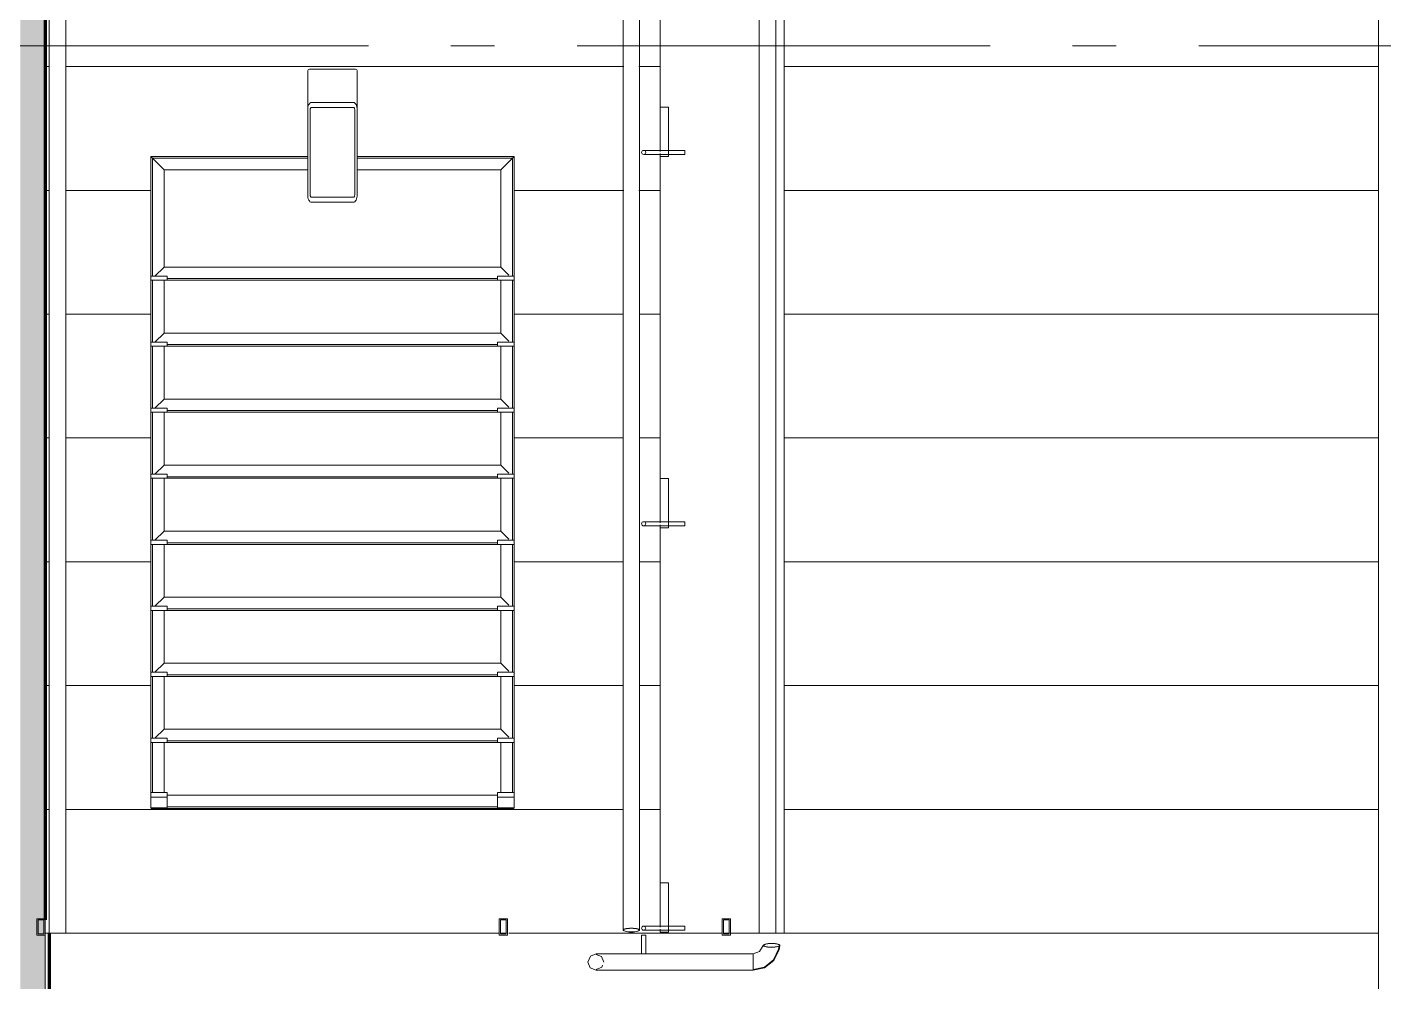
# Model space of a CAD drawing. Header units: millimetres. Extents: x -537608 to 253996, y -217170 to 186033.
# Drawn here: x -216910 to -213623, y 143003 to 145317 of the extents above; entities that cross this region are included whole.
import ezdxf

# ---------------------------------------------------------------- set-up
doc = ezdxf.new("R2010")
doc.units = ezdxf.units.MM
doc.layers.add('16) Лак 1.6м', color=160, linetype='Continuous', lineweight=90)
doc.layers.add('PDF _Геометрия', color=7, linetype='Continuous')
doc.layers.add('PDF _Сплошная заливка', color=7, linetype='Continuous', true_color=0xffffff)

msp = doc.modelspace()

# ---------------------------------------------------------------- hatches: boundary and pattern name
at = {"layer": 'PDF _Сплошная заливка', "true_color": 0x56bc34, "transparency": 33554559}
h = msp.add_hatch(color=85, dxfattribs=at)
h.paths.add_polyline_path([(-216926.1955, 140421.2571), (-216866.1969, 140421.2571), (-216866.1969, 140631.2573), (-216918.1951, 140631.2573), (-216918.1951, 140626.2577), (-216926.1955, 140626.2577)], flags=0)
h.paths.add_polyline_path([(-216918.1951, 142281.2572), (-216866.1969, 142281.2572), (-216866.1969, 148521.2561), (-216926.1955, 148521.2561), (-216926.1481, 142286.258), (-216918.1951, 142286.258)], flags=0)

# ---------------------------------------------------------------- linework, layer by layer
at = {"layer": '16) Лак 1.6м'}
for points in [[(-215999.3038, 148461.2554), (-216866.1969, 148461.2554), (-216866.1969, 143153.2583)], [(-216856.1965, 143121.2568), (-216856.1965, 142281.2572)]]:
    msp.add_lwpolyline(points, dxfattribs=at)
at = {"layer": 'PDF _Геометрия', "lineweight": 9}
for p, q in [((-216866.1969, 143156.2574), (-216866.1969, 148461.2554)), ((-213636.1962, 147701.3102), (-213636.1962, 142781.3119)), ((-216856.1965, 147321.6239), (-216856.1965, 143121.2568)), ((-216816.1968, 143121.2568), (-216816.1968, 147321.6239)), ((-215466.1959, 147018.0359), (-215466.1959, 143128.594)), ((-215426.1961, 143128.594), (-215426.1961, 147018.0359)), ((-215096.1957, 147021.2567), (-215096.1957, 143121.2568)), ((-215136.1954, 143121.2568), (-215136.1954, 146961.2561)), ((-215356.1971, 145123.3141), (-215376.1959, 145123.3141)), ((-215376.1959, 145123.3141), (-215376.1959, 145015.815)), ((-215356.1971, 145003.3149), (-215356.1971, 145123.3141)), ((-215410.0813, 145018.3145), (-215416.1957, 145018.3145)), ((-215416.1957, 145018.3145), (-215410.0813, 145018.3145)), ((-215416.1957, 145008.3141), (-215415.9459, 145008.3141)), ((-215415.9459, 145008.3141), (-215416.1957, 145008.3141)), ((-215415.9459, 145008.3141), (-215407.5774, 145008.3141)), ((-215407.5774, 145008.3141), (-215415.9459, 145008.3141)), ((-215394.7307, 145018.3145), (-215410.0813, 145018.3145)), ((-215410.0813, 145018.3145), (-215394.7307, 145018.3145)), ((-215407.5774, 145008.3141), (-215391.1956, 145008.3141)), ((-215391.1956, 145008.3141), (-215407.5774, 145008.3141)), ((-215391.1956, 145018.3145), (-215394.7307, 145018.3145)), ((-215394.7307, 145018.3145), (-215391.1956, 145018.3145)), ((-215391.1956, 145018.3145), (-215316.1953, 145018.3145)), ((-215316.1953, 145018.3145), (-215391.1956, 145018.3145)), ((-215391.1956, 145008.3141), (-215316.1953, 145008.3141)), ((-215316.1953, 145008.3141), (-215391.1956, 145008.3141)), ((-215376.1959, 145010.8159), (-215376.1959, 145003.3149)), ((-215376.1959, 145003.3149), (-215356.1971, 145003.3149)), ((-215316.1953, 145018.1445), (-215316.1953, 145018.3145)), ((-215316.1953, 145018.3145), (-215316.1953, 145018.1445)), ((-215316.1953, 145018.1445), (-215316.1953, 145018.3145)), ((-215316.1953, 145018.3145), (-215316.1953, 145018.1445)), ((-215316.1953, 145017.645), (-215316.1953, 145018.1445)), ((-215316.1953, 145018.1445), (-215316.1953, 145017.645)), ((-215316.1953, 145017.645), (-215316.1953, 145018.1445)), ((-215316.1953, 145018.1445), (-215316.1953, 145017.645)), ((-215316.1953, 145016.8505), (-215316.1953, 145017.645)), ((-215316.1953, 145017.645), (-215316.1953, 145016.8505)), ((-215316.1953, 145016.8505), (-215316.1953, 145017.645)), ((-215316.1953, 145017.645), (-215316.1953, 145016.8505)), ((-215316.1953, 145016.8505), (-215316.1953, 145015.815)), ((-215316.1953, 145015.815), (-215316.1953, 145014.6094)), ((-215316.1953, 145014.6094), (-215316.1953, 145013.3154)), ((-215316.1953, 145013.3154), (-215316.1953, 145012.0215)), ((-215316.1953, 145012.0215), (-215316.1953, 145010.8159)), ((-215316.1953, 145010.8159), (-215316.1953, 145009.7803)), ((-215316.1953, 145009.7803), (-215316.1953, 145008.9837)), ((-215316.1953, 145008.9837), (-215316.1953, 145009.7803)), ((-215316.1953, 145009.7803), (-215316.1953, 145008.9837)), ((-215316.1953, 145008.9837), (-215316.1953, 145009.7803)), ((-215316.1953, 145008.9837), (-215316.1953, 145008.4842)), ((-215316.1953, 145008.4842), (-215316.1953, 145008.9837)), ((-215316.1953, 145008.9837), (-215316.1953, 145008.4842)), ((-215316.1953, 145008.4842), (-215316.1953, 145008.9837)), ((-215316.1953, 145008.4842), (-215316.1953, 145008.3141)), ((-215316.1953, 145008.3141), (-215316.1953, 145008.4842)), ((-215316.1953, 145008.4842), (-215316.1953, 145008.3141)), ((-215316.1953, 145008.3141), (-215316.1953, 145008.4842)), ((-215356.1971, 144223.3149), (-215376.1959, 144223.3149)), ((-215376.1959, 144223.3149), (-215376.1959, 144115.8158)), ((-215356.1971, 144103.3158), (-215356.1971, 144223.3149)), ((-215410.0813, 144118.3154), (-215416.1957, 144118.3154)), ((-215416.1957, 144118.3154), (-215410.0813, 144118.3154)), ((-215416.1957, 144108.3149), (-215415.9459, 144108.3149)), ((-215415.9459, 144108.3149), (-215416.1957, 144108.3149)), ((-215415.9459, 144108.3149), (-215407.5774, 144108.3149)), ((-215407.5774, 144108.3149), (-215415.9459, 144108.3149)), ((-215394.7307, 144118.3154), (-215410.0813, 144118.3154)), ((-215410.0813, 144118.3154), (-215394.7307, 144118.3154)), ((-215407.5774, 144108.3149), (-215391.1956, 144108.3149)), ((-215391.1956, 144108.3149), (-215407.5774, 144108.3149)), ((-215391.1956, 144118.3154), (-215394.7307, 144118.3154)), ((-215394.7307, 144118.3154), (-215391.1956, 144118.3154)), ((-215391.1956, 144118.3154), (-215316.1953, 144118.3154)), ((-215316.1953, 144118.3154), (-215391.1956, 144118.3154)), ((-215391.1956, 144108.3149), (-215316.1953, 144108.3149)), ((-215316.1953, 144108.3149), (-215391.1956, 144108.3149)), ((-215376.1959, 144110.8145), (-215376.1959, 144103.3158)), ((-215316.1953, 144118.1453), (-215316.1953, 144118.3154)), ((-215316.1953, 144118.3154), (-215316.1953, 144118.1453)), ((-215316.1953, 144118.1453), (-215316.1953, 144118.3154)), ((-215316.1953, 144118.3154), (-215316.1953, 144118.1453)), ((-215316.1953, 144117.6458), (-215316.1953, 144118.1453)), ((-215316.1953, 144118.1453), (-215316.1953, 144117.6458)), ((-215316.1953, 144117.6458), (-215316.1953, 144118.1453)), ((-215316.1953, 144118.1453), (-215316.1953, 144117.6458)), ((-215316.1953, 144116.8514), (-215316.1953, 144117.6458)), ((-215316.1953, 144117.6458), (-215316.1953, 144116.8514)), ((-215316.1953, 144116.8514), (-215316.1953, 144117.6458)), ((-215316.1953, 144117.6458), (-215316.1953, 144116.8514)), ((-215316.1953, 144116.8514), (-215316.1953, 144115.8158)), ((-215316.1953, 144115.8158), (-215316.1953, 144114.608)), ((-215316.1953, 144114.608), (-215316.1953, 144113.3141)), ((-215316.1953, 144113.3141), (-215316.1953, 144112.0202)), ((-215316.1953, 144112.0202), (-215316.1953, 144110.8145)), ((-215316.1953, 144110.8145), (-215316.1953, 144109.779)), ((-215316.1953, 144109.779), (-215316.1953, 144108.9845)), ((-215316.1953, 144108.9845), (-215316.1953, 144109.779)), ((-215316.1953, 144109.779), (-215316.1953, 144108.9845)), ((-215316.1953, 144108.9845), (-215316.1953, 144109.779)), ((-215316.1953, 144108.9845), (-215316.1953, 144108.485)), ((-215316.1953, 144108.485), (-215316.1953, 144108.9845)), ((-215316.1953, 144108.9845), (-215316.1953, 144108.485)), ((-215316.1953, 144108.485), (-215316.1953, 144108.9845)), ((-215316.1953, 144108.485), (-215316.1953, 144108.3149)), ((-215316.1953, 144108.3149), (-215316.1953, 144108.485)), ((-215316.1953, 144108.485), (-215316.1953, 144108.3149)), ((-215316.1953, 144108.3149), (-215316.1953, 144108.485)), ((-215376.1959, 144103.3158), (-215356.1971, 144103.3158)), ((-215356.1971, 143243.3142), (-215376.1959, 143243.3142)), ((-215376.1959, 143243.3142), (-215376.1959, 143135.815)), ((-215356.1971, 143123.315), (-215356.1971, 143243.3142)), ((-215746.1961, 143156.2574), (-215766.197, 143156.2574)), ((-215763.1958, 143153.2583), (-215749.1952, 143153.2583)), ((-215206.1966, 143156.2574), (-215226.1954, 143156.2574)), ((-215223.1963, 143153.2583), (-215209.1957, 143153.2583)), ((-215466.1959, 143128.594), (-215465.6942, 143129.6447)), ((-215466.1959, 143128.594), (-215465.6942, 143127.5434)), ((-215465.6942, 143127.5434), (-215466.1959, 143128.594)), ((-215465.6942, 143129.6447), (-215464.2151, 143130.6416)), ((-215465.6942, 143127.5434), (-215464.2151, 143126.5445)), ((-215464.2151, 143126.5445), (-215465.6942, 143127.5434)), ((-215464.5618, 143129.1194), (-215464.6953, 143128.594)), ((-215464.5618, 143129.1194), (-215464.6953, 143128.594)), ((-215464.6953, 143128.594), (-215464.5618, 143128.0666)), ((-215464.6953, 143128.594), (-215464.5618, 143128.0666)), ((-215463.4939, 143130.142), (-215464.5618, 143129.1194)), ((-215464.5618, 143128.0666), (-215463.4939, 143127.0461)), ((-215464.2151, 143130.6416), (-215461.8318, 143131.5372)), ((-215463.4939, 143127.0461), (-215461.4206, 143126.1139)), ((-215461.8318, 143131.5372), (-215458.667, 143132.2842)), ((-215458.4646, 143131.8622), (-215461.4206, 143131.0743)), ((-215461.4206, 143126.1139), (-215458.4646, 143125.3259)), ((-215458.667, 143132.2842), (-215454.8735, 143132.8483)), ((-215458.667, 143124.9018), (-215454.8735, 143124.3399)), ((-215454.8735, 143124.3399), (-215458.667, 143124.9018)), ((-215454.7938, 143132.4608), (-215458.4646, 143131.8622)), ((-215458.4646, 143125.3259), (-215454.7938, 143124.7274)), ((-215454.8735, 143132.8483), (-215450.6473, 143133.1971)), ((-215454.8735, 143124.3399), (-215450.6473, 143123.9911)), ((-215450.6473, 143123.9911), (-215454.8735, 143124.3399)), ((-215450.6236, 143132.8332), (-215454.7938, 143132.4608)), ((-215454.7938, 143124.7274), (-215450.6236, 143124.3528)), ((-215450.6473, 143133.1971), (-215446.1971, 143133.3155)), ((-215450.6473, 143123.9911), (-215446.1971, 143123.8726)), ((-215446.1971, 143123.8726), (-215450.6473, 143123.9911)), ((-215446.1971, 143132.9603), (-215450.6236, 143132.8332)), ((-215450.6236, 143124.3528), (-215446.1971, 143124.2257)), ((-215446.1971, 143133.3155), (-215441.7447, 143133.1971)), ((-215441.7685, 143132.8332), (-215446.1971, 143132.9603)), ((-215446.1971, 143124.2257), (-215441.7685, 143124.3528)), ((-215446.1971, 143123.8726), (-215441.7447, 143123.9911)), ((-215441.7447, 143123.9911), (-215446.1971, 143123.8726)), ((-215437.5982, 143132.4608), (-215441.7685, 143132.8332)), ((-215441.7685, 143124.3528), (-215437.5982, 143124.7274)), ((-215441.7447, 143133.1971), (-215437.5185, 143132.8483)), ((-215441.7447, 143123.9911), (-215437.5185, 143124.3399)), ((-215437.5185, 143124.3399), (-215441.7447, 143123.9911)), ((-215433.9274, 143131.8622), (-215437.5982, 143132.4608)), ((-215437.5982, 143124.7274), (-215433.9274, 143125.3259)), ((-215437.5185, 143132.8483), (-215433.7272, 143132.2842)), ((-215437.5185, 143124.3399), (-215433.7272, 143124.9018)), ((-215433.7272, 143124.9018), (-215437.5185, 143124.3399)), ((-215430.9714, 143131.0743), (-215433.9274, 143131.8622)), ((-215433.9274, 143125.3259), (-215430.9714, 143126.1139)), ((-215433.7272, 143132.2842), (-215430.5602, 143131.5372)), ((-215430.9714, 143126.1139), (-215428.8981, 143127.0461)), ((-215430.5602, 143131.5372), (-215428.1769, 143130.6416)), ((-215428.1769, 143126.5445), (-215430.5602, 143125.651)), ((-215430.5602, 143125.651), (-215428.1769, 143126.5445)), ((-215428.8981, 143130.142), (-215429.6021, 143130.4586)), ((-215427.8302, 143129.1194), (-215428.8981, 143130.142)), ((-215428.8981, 143127.0461), (-215427.8302, 143128.0666)), ((-215428.1769, 143130.6416), (-215426.6978, 143129.6447)), ((-215426.6978, 143127.5434), (-215428.1769, 143126.5445)), ((-215428.1769, 143126.5445), (-215426.6978, 143127.5434)), ((-215427.6967, 143128.594), (-215427.8302, 143129.1194)), ((-215427.6967, 143128.594), (-215427.8302, 143129.1194)), ((-215427.8302, 143128.0666), (-215427.6967, 143128.594)), ((-215427.8302, 143128.0666), (-215427.6967, 143128.594)), ((-215426.6978, 143129.6447), (-215426.1961, 143128.594)), ((-215426.1961, 143128.594), (-215426.6978, 143127.5434)), ((-215426.6978, 143127.5434), (-215426.1961, 143128.594)), ((-215410.0813, 143138.3146), (-215416.1957, 143138.3146)), ((-215416.1957, 143138.3146), (-215410.0813, 143138.3146)), ((-215416.1957, 143128.3142), (-215415.9459, 143128.3142)), ((-215415.9459, 143128.3142), (-215416.1957, 143128.3142)), ((-215415.9459, 143128.3142), (-215407.5774, 143128.3142)), ((-215407.5774, 143128.3142), (-215415.9459, 143128.3142)), ((-215394.7307, 143138.3146), (-215410.0813, 143138.3146)), ((-215410.0813, 143138.3146), (-215394.7307, 143138.3146)), ((-215407.5774, 143128.3142), (-215391.1956, 143128.3142)), ((-215391.1956, 143128.3142), (-215407.5774, 143128.3142)), ((-215391.1956, 143138.3146), (-215394.7307, 143138.3146)), ((-215394.7307, 143138.3146), (-215391.1956, 143138.3146)), ((-215391.1956, 143138.3146), (-215316.1953, 143138.3146)), ((-215316.1953, 143138.3146), (-215391.1956, 143138.3146)), ((-215391.1956, 143128.3142), (-215316.1953, 143128.3142)), ((-215316.1953, 143128.3142), (-215391.1956, 143128.3142)), ((-215376.1959, 143130.8159), (-215376.1959, 143123.315)), ((-215376.1959, 143123.315), (-215356.1971, 143123.315)), ((-215316.1953, 143138.1445), (-215316.1953, 143138.3146)), ((-215316.1953, 143138.3146), (-215316.1953, 143138.1445)), ((-215316.1953, 143138.1445), (-215316.1953, 143138.3146)), ((-215316.1953, 143138.3146), (-215316.1953, 143138.1445)), ((-215316.1953, 143137.6451), (-215316.1953, 143138.1445)), ((-215316.1953, 143138.1445), (-215316.1953, 143137.6451)), ((-215316.1953, 143137.6451), (-215316.1953, 143138.1445)), ((-215316.1953, 143138.1445), (-215316.1953, 143137.6451)), ((-215316.1953, 143136.8506), (-215316.1953, 143137.6451)), ((-215316.1953, 143137.6451), (-215316.1953, 143136.8506)), ((-215316.1953, 143136.8506), (-215316.1953, 143137.6451)), ((-215316.1953, 143137.6451), (-215316.1953, 143136.8506)), ((-215316.1953, 143136.8506), (-215316.1953, 143135.815)), ((-215316.1953, 143135.815), (-215316.1953, 143134.6094)), ((-215316.1953, 143134.6094), (-215316.1953, 143133.3155)), ((-215316.1953, 143133.3155), (-215316.1953, 143132.0215)), ((-215316.1953, 143132.0215), (-215316.1953, 143130.8159)), ((-215316.1953, 143130.8159), (-215316.1953, 143129.7804)), ((-215316.1953, 143129.7804), (-215316.1953, 143128.9859)), ((-215316.1953, 143128.9859), (-215316.1953, 143129.7804)), ((-215316.1953, 143129.7804), (-215316.1953, 143128.9859)), ((-215316.1953, 143128.9859), (-215316.1953, 143129.7804)), ((-215316.1953, 143128.9859), (-215316.1953, 143128.4864)), ((-215316.1953, 143128.4864), (-215316.1953, 143128.9859)), ((-215316.1953, 143128.9859), (-215316.1953, 143128.4864)), ((-215316.1953, 143128.4864), (-215316.1953, 143128.9859)), ((-215316.1953, 143128.4864), (-215316.1953, 143128.3142)), ((-215316.1953, 143128.3142), (-215316.1953, 143128.4864)), ((-215316.1953, 143128.4864), (-215316.1953, 143128.3142)), ((-215316.1953, 143128.3142), (-215316.1953, 143128.4864)), ((-216866.1969, 142281.2572), (-216866.1969, 143116.2577)), ((-215766.197, 143116.2577), (-215746.1961, 143116.2577)), ((-215749.1952, 143119.2567), (-215763.1958, 143119.2567)), ((-215421.197, 143076.2579), (-215421.197, 143116.2577)), ((-215421.197, 143116.2577), (-215421.197, 143076.2579)), ((-215421.0269, 143116.2577), (-215421.197, 143116.2577)), ((-215421.197, 143116.2577), (-215421.0269, 143116.2577)), ((-215421.0269, 143116.2577), (-215421.197, 143116.2577)), ((-215421.197, 143116.2577), (-215421.0269, 143116.2577)), ((-215420.5253, 143116.2577), (-215421.0269, 143116.2577)), ((-215421.0269, 143116.2577), (-215420.5253, 143116.2577)), ((-215420.5253, 143116.2577), (-215421.0269, 143116.2577)), ((-215421.0269, 143116.2577), (-215420.5253, 143116.2577)), ((-215419.7308, 143116.2577), (-215420.5253, 143116.2577)), ((-215420.5253, 143116.2577), (-215419.7308, 143116.2577)), ((-215419.7308, 143116.2577), (-215420.5253, 143116.2577)), ((-215420.5253, 143116.2577), (-215419.7308, 143116.2577)), ((-215418.6952, 143116.2577), (-215419.7308, 143116.2577)), ((-215419.7308, 143116.2577), (-215418.6952, 143116.2577)), ((-215418.6952, 143116.2577), (-215419.7308, 143116.2577)), ((-215419.7308, 143116.2577), (-215418.6952, 143116.2577)), ((-215417.4896, 143116.2577), (-215418.6952, 143116.2577)), ((-215418.6952, 143116.2577), (-215417.4896, 143116.2577)), ((-215417.4896, 143116.2577), (-215418.6952, 143116.2577)), ((-215418.6952, 143116.2577), (-215417.4896, 143116.2577)), ((-215416.1957, 143116.2577), (-215417.4896, 143116.2577)), ((-215417.4896, 143116.2577), (-215416.1957, 143116.2577)), ((-215416.1957, 143116.2577), (-215417.4896, 143116.2577)), ((-215417.4896, 143116.2577), (-215416.1957, 143116.2577)), ((-215416.1957, 143116.2577), (-215414.9017, 143116.2577)), ((-215414.9017, 143116.2577), (-215416.1957, 143116.2577)), ((-215416.1957, 143116.2577), (-215414.9017, 143116.2577)), ((-215414.9017, 143116.2577), (-215416.1957, 143116.2577)), ((-215414.9017, 143116.2577), (-215413.6961, 143116.2577)), ((-215413.6961, 143116.2577), (-215414.9017, 143116.2577)), ((-215414.9017, 143116.2577), (-215413.6961, 143116.2577)), ((-215413.6961, 143116.2577), (-215414.9017, 143116.2577)), ((-215413.6961, 143116.2577), (-215412.6605, 143116.2577)), ((-215412.6605, 143116.2577), (-215413.6961, 143116.2577)), ((-215413.6961, 143116.2577), (-215412.6605, 143116.2577)), ((-215412.6605, 143116.2577), (-215413.6961, 143116.2577)), ((-215412.6605, 143116.2577), (-215411.8661, 143116.2577)), ((-215411.8661, 143116.2577), (-215412.6605, 143116.2577)), ((-215412.6605, 143116.2577), (-215411.8661, 143116.2577)), ((-215411.8661, 143116.2577), (-215412.6605, 143116.2577)), ((-215411.8661, 143116.2577), (-215411.3666, 143116.2577)), ((-215411.3666, 143116.2577), (-215411.8661, 143116.2577)), ((-215411.8661, 143116.2577), (-215411.3666, 143116.2577)), ((-215411.3666, 143116.2577), (-215411.8661, 143116.2577)), ((-215411.3666, 143116.2577), (-215411.1965, 143116.2577)), ((-215411.1965, 143116.2577), (-215411.3666, 143116.2577)), ((-215411.3666, 143116.2577), (-215411.1965, 143116.2577)), ((-215411.1965, 143116.2577), (-215411.3666, 143116.2577)), ((-215411.1965, 143076.2579), (-215411.1965, 143116.2577)), ((-215411.1965, 143116.2577), (-215411.1965, 143076.2579)), ((-215135.7434, 143076.6046), (-215126.6471, 143091.5353)), ((-215126.6471, 143091.5353), (-215135.7434, 143076.6046)), ((-215125.9776, 143092.573), (-215126.6471, 143091.5353)), ((-215125.9776, 143092.573), (-215126.6471, 143091.5353)), ((-215126.6471, 143091.5353), (-215126.3651, 143090.4976)), ((-215126.6471, 143091.5353), (-215126.3651, 143090.4976)), ((-215126.3651, 143090.4976), (-215125.1013, 143089.5007)), ((-215126.3651, 143090.4976), (-215125.1013, 143089.5007)), ((-215124.4102, 143093.5569), (-215125.9776, 143092.573)), ((-215124.4102, 143093.5569), (-215125.9776, 143092.573)), ((-215125.1207, 143091.5353), (-215123.8117, 143093.0036)), ((-215125.1207, 143091.5353), (-215123.8117, 143093.0036)), ((-215124.2896, 143090.0433), (-215125.1207, 143091.5353)), ((-215124.2896, 143090.0433), (-215125.1207, 143091.5353)), ((-215125.1013, 143089.5007), (-215122.8643, 143088.5965)), ((-215125.1013, 143089.5007), (-215122.8643, 143088.5965)), ((-215122.0011, 143094.4461), (-215124.4102, 143093.5569)), ((-215122.0011, 143094.4461), (-215124.4102, 143093.5569)), ((-215121.2389, 143088.7106), (-215124.2896, 143090.0433)), ((-215121.2389, 143088.7106), (-215124.2896, 143090.0433)), ((-215123.8117, 143093.0036), (-215120.565, 143094.304)), ((-215123.8117, 143093.0036), (-215120.565, 143094.304)), ((-215122.8643, 143088.5965), (-215119.7555, 143087.8408)), ((-215122.8643, 143088.5965), (-215119.7555, 143087.8408)), ((-215118.8297, 143095.1996), (-215122.0011, 143094.4461)), ((-215118.8297, 143095.1996), (-215122.0011, 143094.4461)), ((-215116.2742, 143087.7267), (-215121.2389, 143088.7106)), ((-215116.2742, 143087.7267), (-215121.2389, 143088.7106)), ((-215120.565, 143094.304), (-215115.6519, 143095.2921)), ((-215120.565, 143094.304), (-215115.6519, 143095.2921)), ((-215119.7555, 143087.8408), (-215115.9555, 143087.2768)), ((-215119.7555, 143087.8408), (-215115.9555, 143087.2768)), ((-215115.0147, 143095.7744), (-215118.8297, 143095.1996)), ((-215115.0147, 143095.7744), (-215118.8297, 143095.1996)), ((-215110.0973, 143087.2229), (-215116.2742, 143087.7267)), ((-215110.0973, 143087.2229), (-215116.2742, 143087.7267)), ((-215115.6519, 143095.2921), (-215109.5634, 143095.8304)), ((-215115.6519, 143095.2921), (-215109.5634, 143095.8304)), ((-215110.7282, 143096.134), (-215115.0147, 143095.7744)), ((-215110.7282, 143096.134), (-215115.0147, 143095.7744)), ((-215106.1962, 143096.2567), (-215110.7282, 143096.134)), ((-215106.1962, 143096.2567), (-215110.7282, 143096.134)), ((-215109.5634, 143095.8304), (-215103.0464, 143095.839)), ((-215109.5634, 143095.8304), (-215103.0464, 143095.839)), ((-215101.6922, 143096.1361), (-215106.1962, 143096.2567)), ((-215101.6922, 143096.1361), (-215106.1962, 143096.2567)), ((-215097.41, 143087.7806), (-215103.5438, 143087.2466)), ((-215097.41, 143087.7806), (-215103.5438, 143087.2466)), ((-215103.0464, 143095.839), (-215096.932, 143095.3159)), ((-215103.0464, 143095.839), (-215096.932, 143095.3159)), ((-215097.4337, 143095.7809), (-215101.6922, 143096.1361)), ((-215097.4337, 143095.7809), (-215101.6922, 143096.1361)), ((-215098.2518, 143087.2854), (-215094.3334, 143087.8473)), ((-215098.2518, 143087.2854), (-215094.3334, 143087.8473)), ((-215093.6423, 143095.2104), (-215097.4337, 143095.7809)), ((-215093.6423, 143095.2104), (-215097.4337, 143095.7809)), ((-215092.4087, 143088.7558), (-215097.41, 143087.7806)), ((-215092.4087, 143088.7558), (-215097.41, 143087.7806)), ((-215096.932, 143095.3159), (-215092.0147, 143094.332)), ((-215096.932, 143095.3159), (-215092.0147, 143094.332)), ((-215094.3334, 143087.8473), (-215091.0459, 143088.5922)), ((-215094.3334, 143087.8473), (-215091.0459, 143088.5922)), ((-215090.5098, 143094.4569), (-215093.6423, 143095.2104)), ((-215090.5098, 143094.4569), (-215093.6423, 143095.2104)), ((-215089.0996, 143090.0562), (-215092.4087, 143088.7558)), ((-215089.0996, 143090.0562), (-215092.4087, 143088.7558)), ((-215092.0147, 143094.332), (-215088.8757, 143093.0165)), ((-215092.0147, 143094.332), (-215088.8757, 143093.0165)), ((-215091.0459, 143088.5922), (-215088.5463, 143089.4857)), ((-215091.0459, 143088.5922), (-215088.5463, 143089.4857)), ((-215088.1889, 143093.5634), (-215090.5098, 143094.4569)), ((-215088.1889, 143093.5634), (-215090.5098, 143094.4569)), ((-215087.8724, 143091.5353), (-215089.3084, 143082.0365)), ((-215089.3084, 143082.0365), (-215087.8724, 143091.5353)), ((-215087.8724, 143091.5353), (-215089.0996, 143090.0562)), ((-215087.8724, 143091.5353), (-215089.0996, 143090.0562)), ((-215088.8757, 143093.0165), (-215087.8724, 143091.5353)), ((-215088.8757, 143093.0165), (-215087.8724, 143091.5353)), ((-215088.5463, 143089.4857), (-215086.9596, 143090.4825)), ((-215088.5463, 143089.4857), (-215086.9596, 143090.4825)), ((-215086.7895, 143092.573), (-215088.1889, 143093.5634)), ((-215086.7895, 143092.573), (-215088.1889, 143093.5634)), ((-215086.3675, 143091.5353), (-215088.0812, 143080.7123)), ((-215088.0812, 143080.7123), (-215086.3675, 143091.5353)), ((-215086.9596, 143090.4825), (-215086.3675, 143091.5353)), ((-215086.9596, 143090.4825), (-215086.3675, 143091.5353)), ((-215086.3675, 143091.5353), (-215086.7895, 143092.573)), ((-215086.3675, 143091.5353), (-215086.7895, 143092.573)), ((-215551.1966, 143051.2578), (-215545.1469, 143065.5878)), ((-215545.1469, 143065.5878), (-215531.1957, 143071.2566)), ((-215531.1957, 143071.2566), (-215524.9284, 143071.2566)), ((-215530.1472, 143071.2566), (-215531.1957, 143071.2566)), ((-215518.7193, 143064.9162), (-215531.1957, 143069.7582)), ((-215519.0186, 143071.2566), (-215530.1472, 143071.2566)), ((-215524.9284, 143071.2566), (-215507.4314, 143071.2566)), ((-215497.8981, 143071.2566), (-215519.0186, 143071.2566)), ((-215512.6953, 143051.2578), (-215518.7193, 143064.9162)), ((-215507.4314, 143071.2566), (-215482.3624, 143071.2566)), ((-215471.1972, 143071.2566), (-215497.8981, 143071.2566)), ((-215482.3624, 143071.2566), (-215471.1972, 143071.2566)), ((-215151.1973, 143071.2566), (-215471.1972, 143071.2566)), ((-215421.197, 143076.2579), (-215421.197, 143072.7228)), ((-215421.197, 143072.7228), (-215421.197, 143076.2579)), ((-215411.1965, 143070.5763), (-215411.1965, 143076.2579)), ((-215411.1965, 143076.2579), (-215411.1965, 143070.5763)), ((-215151.1973, 143071.2566), (-215135.7434, 143076.6046)), ((-215135.7434, 143076.6046), (-215151.1973, 143071.2566)), ((-215151.1973, 143070.5763), (-215151.1973, 143071.2566)), ((-215151.1973, 143070.5763), (-215151.1973, 143071.2566)), ((-215151.1973, 143068.5783), (-215151.1973, 143070.5763)), ((-215151.1973, 143068.5783), (-215151.1973, 143070.5763)), ((-215151.1973, 143065.4005), (-215151.1973, 143068.5783)), ((-215151.1973, 143065.4005), (-215151.1973, 143068.5783)), ((-215151.1973, 143061.2583), (-215151.1973, 143065.4005)), ((-215151.1973, 143061.2583), (-215151.1973, 143065.4005)), ((-215151.1973, 143056.4335), (-215151.1973, 143061.2583)), ((-215151.1973, 143056.4335), (-215151.1973, 143061.2583)), ((-215151.1973, 143051.2578), (-215151.1973, 143056.4335)), ((-215151.1973, 143051.2578), (-215151.1973, 143056.4335)), ((-215101.5889, 143056.6165), (-215123.6717, 143039.0322)), ((-215123.6717, 143039.0322), (-215101.5889, 143056.6165)), ((-215100.8418, 143055.1546), (-215123.3273, 143037.5354)), ((-215123.3273, 143037.5354), (-215100.8418, 143055.1546)), ((-215115.9555, 143087.2768), (-215111.6927, 143086.9301)), ((-215115.9555, 143087.2768), (-215111.6927, 143086.9301)), ((-215111.6927, 143086.9301), (-215107.1973, 143086.8138)), ((-215111.6927, 143086.9301), (-215107.1973, 143086.8138)), ((-215103.5438, 143087.2466), (-215110.0973, 143087.2229)), ((-215103.5438, 143087.2466), (-215110.0973, 143087.2229)), ((-215107.1973, 143086.8138), (-215102.6116, 143086.9344)), ((-215107.1973, 143086.8138), (-215102.6116, 143086.9344)), ((-215102.6116, 143086.9344), (-215098.2518, 143087.2854)), ((-215102.6116, 143086.9344), (-215098.2518, 143087.2854)), ((-215089.3084, 143082.0365), (-215101.5889, 143056.6165)), ((-215101.5889, 143056.6165), (-215089.3084, 143082.0365)), ((-215088.0812, 143080.7123), (-215100.8418, 143055.1546)), ((-215100.8418, 143055.1546), (-215088.0812, 143080.7123)), ((-215545.5258, 143037.3062), (-215551.1966, 143051.2578)), ((-215531.1957, 143031.2574), (-215545.5258, 143037.3062)), ((-215531.1957, 143032.7575), (-215517.5373, 143038.7788)), ((-215531.1957, 143031.2574), (-215524.9284, 143031.2574)), ((-215530.1472, 143031.2574), (-215531.1957, 143031.2574)), ((-215519.0186, 143031.2574), (-215530.1472, 143031.2574)), ((-215524.9284, 143031.2574), (-215507.4314, 143031.2574)), ((-215497.8981, 143031.2574), (-215519.0186, 143031.2574)), ((-215517.5373, 143038.7788), (-215515.7698, 143043.335)), ((-215507.4314, 143031.2574), (-215482.3624, 143031.2574)), ((-215471.1972, 143031.2574), (-215497.8981, 143031.2574)), ((-215482.3624, 143031.2574), (-215471.1972, 143031.2574)), ((-215471.1972, 143031.2574), (-215151.1973, 143031.2574)), ((-215151.1973, 143046.0805), (-215151.1973, 143051.2578)), ((-215151.1973, 143046.0805), (-215151.1973, 143051.2578)), ((-215151.1973, 143041.2573), (-215151.1973, 143046.0805)), ((-215151.1973, 143041.2573), (-215151.1973, 143046.0805)), ((-215151.1973, 143037.1145), (-215151.1973, 143041.2573)), ((-215151.1973, 143037.1145), (-215151.1973, 143041.2573)), ((-215123.6717, 143039.0322), (-215151.1973, 143032.7575)), ((-215151.1973, 143032.7575), (-215123.6717, 143039.0322)), ((-215123.3273, 143037.5354), (-215151.1973, 143031.2574)), ((-215151.1973, 143031.2574), (-215123.3273, 143037.5354)), ((-215151.1973, 143033.9368), (-215151.1973, 143037.1145)), ((-215151.1973, 143033.9368), (-215151.1973, 143037.1145)), ((-215151.1973, 143031.9377), (-215151.1973, 143033.9368)), ((-215151.1973, 143031.9377), (-215151.1973, 143033.9368)), ((-215151.1973, 143031.2574), (-215151.1973, 143031.9377)), ((-215151.1973, 143031.2574), (-215151.1973, 143031.9377))]:
    msp.add_line(p, q, dxfattribs=at)
at = {"layer": 'PDF _Геометрия', "color": 253, "lineweight": 9, "true_color": 0xaaaaaa}
for p, q in [((-215376.1959, 145221.2563), (-215376.1959, 145521.2574)), ((-215076.1969, 145521.2574), (-215076.1969, 145221.2563)), ((-217083.1242, 145271.2564), (-216083.1247, 145271.2564)), ((-215883.124, 145271.2564), (-215777.2912, 145271.2564)), ((-215577.2904, 145271.2564), (-214577.2908, 145271.2564)), ((-214377.2901, 145271.2564), (-214271.4574, 145271.2564)), ((-214071.4577, 145271.2564), (-213071.4565, 145271.2564)), ((-216856.1965, 145221.2563), (-216866.1969, 145221.2563)), ((-216866.1969, 145221.2563), (-216856.1965, 145221.2563)), ((-215464.2151, 145221.2563), (-216816.1968, 145221.2563)), ((-216816.1968, 145221.2563), (-215464.2151, 145221.2563)), ((-216230.0638, 145210.8468), (-216229.7559, 145212.0007)), ((-216230.0638, 145210.8468), (-216230.0638, 145116.3106)), ((-216230.0638, 145160.2394), (-216230.0638, 145210.8468)), ((-216229.7559, 145212.0007), (-216228.8581, 145213.0793)), ((-216228.8581, 145213.0793), (-216227.4264, 145214.003)), ((-216227.4264, 145214.003), (-216225.5619, 145214.7134)), ((-216225.5619, 145214.7134), (-216223.3918, 145215.1591)), ((-216223.3918, 145215.1591), (-216221.0623, 145215.312)), ((-216221.0623, 145215.312), (-216119.0639, 145215.312)), ((-216119.0639, 145215.312), (-216116.7344, 145215.1591)), ((-216116.7344, 145215.1591), (-216114.5621, 145214.7134)), ((-216114.5621, 145214.7134), (-216112.6999, 145214.003)), ((-216112.6999, 145214.003), (-216111.2681, 145213.0793)), ((-216111.2681, 145213.0793), (-216110.3704, 145212.0007)), ((-216110.3704, 145212.0007), (-216110.0624, 145210.8468)), ((-216110.0624, 145116.3106), (-216110.0624, 145210.8468)), ((-216110.0624, 145210.8468), (-216110.0624, 145160.2394)), ((-215376.1959, 145221.2563), (-215428.1769, 145221.2563)), ((-215428.1769, 145221.2563), (-215376.1959, 145221.2563)), ((-215376.1959, 145123.3141), (-215376.1959, 145221.2563)), ((-215076.1969, 145221.2563), (-215076.1969, 144921.2572)), ((-215076.1969, 145221.2563), (-213636.1962, 145221.2563)), ((-213636.1962, 145221.2563), (-215076.1969, 145221.2563)), ((-216229.7559, 145159.0833), (-216230.0638, 145160.2394)), ((-216110.0624, 145160.2394), (-216110.3704, 145159.0833)), ((-216229.377, 145123.2538), (-216228.5459, 145126.3907)), ((-216228.5459, 145126.3907), (-216227.4264, 145129.1379)), ((-216227.4264, 145129.1379), (-216226.0636, 145131.3941)), ((-216226.0636, 145131.3941), (-216224.507, 145133.0713)), ((-216224.507, 145133.0713), (-216222.8191, 145134.1025)), ((-216222.8191, 145134.1025), (-216221.0623, 145134.4513)), ((-216221.0623, 145134.4513), (-216119.0639, 145134.4513)), ((-216119.0639, 145134.4513), (-216117.3071, 145134.1025)), ((-216117.3071, 145134.1025), (-216115.6192, 145133.0713)), ((-216115.6192, 145133.0713), (-216114.0626, 145131.3941)), ((-216114.0626, 145131.3941), (-216112.6999, 145129.1379)), ((-216112.6999, 145129.1379), (-216111.5803, 145126.3907)), ((-216111.5803, 145126.3907), (-216110.7471, 145123.2538)), ((-216230.0638, 145116.3106), (-216229.8894, 145119.85)), ((-216230.0638, 145116.3106), (-216230.0638, 144910.725)), ((-216229.8894, 145119.85), (-216229.377, 145123.2538)), ((-216224.0054, 145117.4904), (-216224.0635, 145116.3106)), ((-216224.0635, 145116.3106), (-216224.0635, 144910.725)), ((-216223.8353, 145118.625), (-216224.0054, 145117.4904)), ((-216223.5575, 145119.6713), (-216223.8353, 145118.625)), ((-216223.1851, 145120.5863), (-216223.5575, 145119.6713)), ((-216222.7287, 145121.3399), (-216223.1851, 145120.5863)), ((-216222.212, 145121.8975), (-216222.7287, 145121.3399)), ((-216221.6479, 145122.242), (-216222.212, 145121.8975)), ((-216221.0623, 145122.3582), (-216221.6479, 145122.242)), ((-216119.0639, 145122.3582), (-216221.0623, 145122.3582)), ((-216118.4784, 145122.242), (-216119.0639, 145122.3582)), ((-216117.9143, 145121.8975), (-216118.4784, 145122.242)), ((-216117.3954, 145121.3399), (-216117.9143, 145121.8975)), ((-216116.9411, 145120.5863), (-216117.3954, 145121.3399)), ((-216116.5687, 145119.6713), (-216116.9411, 145120.5863)), ((-216116.291, 145118.625), (-216116.5687, 145119.6713)), ((-216116.1209, 145117.4904), (-216116.291, 145118.625)), ((-216116.0627, 145116.3106), (-216116.1209, 145117.4904)), ((-216116.0627, 144910.725), (-216116.0627, 145116.3106)), ((-216110.7471, 145123.2538), (-216110.2368, 145119.85)), ((-216110.2368, 145119.85), (-216110.0624, 145116.3106)), ((-216110.0624, 144910.725), (-216110.0624, 145116.3106)), ((-216578.0629, 144971.518), (-216610.0622, 145003.5173)), ((-216610.0622, 145003.5173), (-216230.0638, 145003.5173)), ((-216610.0622, 144713.5188), (-216610.0622, 145003.5173)), ((-216610.0622, 145003.5173), (-216578.0629, 144971.518)), ((-216230.0638, 144999.5171), (-216606.0621, 144999.5171)), ((-216606.0621, 144999.5171), (-216606.0621, 144713.5188)), ((-216110.0624, 145003.5173), (-215730.064, 145003.5173)), ((-215734.0621, 144999.5171), (-216110.0624, 144999.5171)), ((-215730.064, 145003.5173), (-215762.0633, 144971.518)), ((-215762.0633, 144971.518), (-215730.064, 145003.5173)), ((-215734.0621, 144713.5188), (-215734.0621, 144999.5171)), ((-215730.064, 145003.5173), (-215730.064, 144713.5188)), ((-215376.1959, 144921.2572), (-215376.1959, 145003.3149)), ((-216230.0638, 144971.518), (-216578.0629, 144971.518)), ((-216578.0629, 144971.518), (-216578.0629, 144735.5177)), ((-215762.0633, 144971.518), (-216110.0624, 144971.518)), ((-215762.0633, 144735.5177), (-215762.0633, 144971.518)), ((-216856.1965, 144921.2572), (-216866.1969, 144921.2572)), ((-216866.1969, 144921.2572), (-216856.1965, 144921.2572)), ((-216610.0622, 144921.2572), (-216816.1968, 144921.2572)), ((-216816.1968, 144921.2572), (-216610.0622, 144921.2572)), ((-216230.0638, 144910.725), (-216229.8894, 144907.1855)), ((-216229.8894, 144907.1855), (-216229.377, 144903.7817)), ((-216229.377, 144903.7817), (-216228.5459, 144900.6449)), ((-216228.5459, 144900.6449), (-216227.4264, 144897.8977)), ((-216227.4264, 144897.8977), (-216226.0636, 144895.6414)), ((-216226.0636, 144895.6414), (-216224.507, 144893.9643)), ((-216224.0635, 144910.725), (-216224.0054, 144909.5452)), ((-216224.0054, 144909.5452), (-216223.8353, 144908.4106)), ((-216223.8353, 144908.4106), (-216223.5575, 144907.3642)), ((-216223.5575, 144907.3642), (-216223.1851, 144906.4492)), ((-216223.1851, 144906.4492), (-216222.7287, 144905.6957)), ((-216222.7287, 144905.6957), (-216222.212, 144905.1381)), ((-216222.212, 144905.1381), (-216221.6479, 144904.7936)), ((-216221.6479, 144904.7936), (-216221.0623, 144904.6773)), ((-216221.0623, 144904.6773), (-216119.0639, 144904.6773)), ((-216119.0639, 144904.6773), (-216118.4784, 144904.7936)), ((-216118.4784, 144904.7936), (-216117.9143, 144905.1381)), ((-216117.9143, 144905.1381), (-216117.3954, 144905.6957)), ((-216117.3954, 144905.6957), (-216116.9411, 144906.4492)), ((-216116.9411, 144906.4492), (-216116.5687, 144907.3642)), ((-216116.5687, 144907.3642), (-216116.291, 144908.4106)), ((-216116.291, 144908.4106), (-216116.1209, 144909.5452)), ((-216116.1209, 144909.5452), (-216116.0627, 144910.725)), ((-216115.6192, 144893.9643), (-216114.0626, 144895.6414)), ((-216114.0626, 144895.6414), (-216112.6999, 144897.8977)), ((-216112.6999, 144897.8977), (-216111.5803, 144900.6449)), ((-216111.5803, 144900.6449), (-216110.7471, 144903.7817)), ((-216110.7471, 144903.7817), (-216110.2368, 144907.1855)), ((-216110.2368, 144907.1855), (-216110.0624, 144910.725)), ((-215464.2151, 144921.2572), (-215730.064, 144921.2572)), ((-215730.064, 144921.2572), (-215464.2151, 144921.2572)), ((-215376.1959, 144921.2572), (-215428.1769, 144921.2572)), ((-215428.1769, 144921.2572), (-215376.1959, 144921.2572)), ((-215376.1959, 144621.2561), (-215376.1959, 144921.2572)), ((-215076.1969, 144921.2572), (-215076.1969, 144621.2561)), ((-215076.1969, 144921.2572), (-213636.1962, 144921.2572)), ((-213636.1962, 144921.2572), (-215076.1969, 144921.2572)), ((-216224.507, 144893.9643), (-216222.8191, 144892.933)), ((-216222.8191, 144892.933), (-216221.0623, 144892.5842)), ((-216221.0623, 144892.5842), (-216119.0639, 144892.5842)), ((-216119.0639, 144892.5842), (-216117.3071, 144892.933)), ((-216117.3071, 144892.933), (-216115.6192, 144893.9643)), ((-216578.0629, 144735.5177), (-216600.0639, 144713.5188)), ((-216600.0639, 144713.5188), (-216578.0629, 144735.5177)), ((-216578.0629, 144735.5177), (-215762.0633, 144735.5177)), ((-215762.0633, 144735.5177), (-215742.6782, 144716.1325)), ((-215742.6782, 144716.1325), (-215762.0633, 144735.5177)), ((-216570.0625, 144713.5188), (-216610.0622, 144713.5188)), ((-216610.0622, 144703.5183), (-216610.0622, 144713.5188)), ((-216610.0622, 144553.5177), (-216610.0622, 144703.5183)), ((-216570.0625, 144703.5183), (-216610.0622, 144703.5183)), ((-216606.0621, 144703.5183), (-216606.0621, 144553.5177)), ((-216578.0629, 144575.5188), (-216578.0629, 144703.5183)), ((-216570.0625, 144703.5183), (-216570.0625, 144713.5188)), ((-216570.0625, 144707.5185), (-215770.0638, 144707.5185)), ((-215770.0638, 144703.5183), (-216570.0625, 144703.5183)), ((-215770.0638, 144703.5183), (-215770.0638, 144713.5188)), ((-215770.0638, 144713.5188), (-215730.064, 144713.5188)), ((-215730.064, 144703.5183), (-215770.0638, 144703.5183)), ((-215762.0633, 144703.5183), (-215762.0633, 144575.5188)), ((-215734.0621, 144553.5177), (-215734.0621, 144703.5183)), ((-215730.064, 144713.5188), (-215730.064, 144703.5183)), ((-215730.064, 144703.5183), (-215730.064, 144553.5177)), ((-216856.1965, 144621.2561), (-216866.1969, 144621.2561)), ((-216866.1969, 144621.2561), (-216856.1965, 144621.2561)), ((-216610.0622, 144621.2561), (-216816.1968, 144621.2561)), ((-216816.1968, 144621.2561), (-216610.0622, 144621.2561)), ((-215465.128, 144621.2561), (-215730.064, 144621.2561)), ((-215730.064, 144621.2561), (-215465.128, 144621.2561)), ((-215376.1959, 144621.2561), (-215427.264, 144621.2561)), ((-215427.264, 144621.2561), (-215376.1959, 144621.2561)), ((-215376.1959, 144321.2571), (-215376.1959, 144621.2561)), ((-215076.1969, 144621.2561), (-215076.1969, 144321.2571)), ((-215076.1969, 144621.2561), (-213636.1962, 144621.2561)), ((-213636.1962, 144621.2561), (-215076.1969, 144621.2561)), ((-216578.0629, 144575.5188), (-216600.0639, 144553.5177)), ((-216600.0639, 144553.5177), (-216578.0629, 144575.5188)), ((-215762.0633, 144575.5188), (-216578.0629, 144575.5188)), ((-215762.0633, 144575.5188), (-215742.6782, 144556.1336)), ((-215742.6782, 144556.1336), (-215762.0633, 144575.5188)), ((-216570.0625, 144553.5177), (-216610.0622, 144553.5177)), ((-216610.0622, 144543.5173), (-216610.0622, 144553.5177)), ((-216610.0622, 144393.5188), (-216610.0622, 144543.5173)), ((-216570.0625, 144543.5173), (-216610.0622, 144543.5173)), ((-216606.0621, 144543.5173), (-216606.0621, 144393.5188)), ((-216578.0629, 144415.5177), (-216578.0629, 144543.5173)), ((-216570.0625, 144543.5173), (-216570.0625, 144553.5177)), ((-216570.0625, 144547.5175), (-215770.0638, 144547.5175)), ((-215770.0638, 144543.5173), (-216570.0625, 144543.5173)), ((-215770.0638, 144543.5173), (-215770.0638, 144553.5177)), ((-215770.0638, 144553.5177), (-215730.064, 144553.5177)), ((-215730.064, 144543.5173), (-215770.0638, 144543.5173)), ((-215762.0633, 144543.5173), (-215762.0633, 144415.5177)), ((-215734.0621, 144393.5188), (-215734.0621, 144543.5173)), ((-215730.064, 144553.5177), (-215730.064, 144543.5173)), ((-215730.064, 144543.5173), (-215730.064, 144393.5188)), ((-216578.0629, 144415.5177), (-216600.0639, 144393.5188)), ((-216600.0639, 144393.5188), (-216578.0629, 144415.5177)), ((-215762.0633, 144415.5177), (-216578.0629, 144415.5177)), ((-215762.0633, 144415.5177), (-215742.6782, 144396.1325)), ((-215742.6782, 144396.1325), (-215762.0633, 144415.5177)), ((-216570.0625, 144393.5188), (-216610.0622, 144393.5188)), ((-216610.0622, 144383.5184), (-216610.0622, 144393.5188)), ((-216610.0622, 144233.5178), (-216610.0622, 144383.5184)), ((-216570.0625, 144383.5184), (-216610.0622, 144383.5184)), ((-216606.0621, 144383.5184), (-216606.0621, 144233.5178)), ((-216578.0629, 144255.5188), (-216578.0629, 144383.5184)), ((-216570.0625, 144383.5184), (-216570.0625, 144393.5188)), ((-216570.0625, 144387.5186), (-215770.0638, 144387.5186)), ((-215770.0638, 144383.5184), (-216570.0625, 144383.5184)), ((-215770.0638, 144383.5184), (-215770.0638, 144393.5188)), ((-215770.0638, 144393.5188), (-215730.064, 144393.5188)), ((-215730.064, 144383.5184), (-215770.0638, 144383.5184)), ((-215762.0633, 144383.5184), (-215762.0633, 144255.5188)), ((-215734.0621, 144233.5178), (-215734.0621, 144383.5184)), ((-215730.064, 144393.5188), (-215730.064, 144383.5184)), ((-215730.064, 144383.5184), (-215730.064, 144233.5178)), ((-216856.1965, 144321.2571), (-216866.1969, 144321.2571)), ((-216866.1969, 144321.2571), (-216856.1965, 144321.2571)), ((-216610.0622, 144321.2571), (-216816.1968, 144321.2571)), ((-216816.1968, 144321.2571), (-216610.0622, 144321.2571)), ((-215465.2421, 144321.2571), (-215730.064, 144321.2571)), ((-215730.064, 144321.2571), (-215465.2421, 144321.2571)), ((-215376.1959, 144321.2571), (-215427.1499, 144321.2571)), ((-215427.1499, 144321.2571), (-215376.1959, 144321.2571)), ((-215376.1959, 144223.3149), (-215376.1959, 144321.2571)), ((-215076.1969, 144321.2571), (-215076.1969, 144021.2581)), ((-215076.1969, 144321.2571), (-213636.1962, 144321.2571)), ((-213636.1962, 144321.2571), (-215076.1969, 144321.2571)), ((-216578.0629, 144255.5188), (-216600.0639, 144233.5178)), ((-216600.0639, 144233.5178), (-216578.0629, 144255.5188)), ((-215762.0633, 144255.5188), (-216578.0629, 144255.5188)), ((-215762.0633, 144255.5188), (-215742.6782, 144236.1336)), ((-215742.6782, 144236.1336), (-215762.0633, 144255.5188)), ((-216570.0625, 144233.5178), (-216610.0622, 144233.5178)), ((-216610.0622, 144223.5173), (-216610.0622, 144233.5178)), ((-216610.0622, 144073.5189), (-216610.0622, 144223.5173)), ((-216570.0625, 144223.5173), (-216610.0622, 144223.5173)), ((-216606.0621, 144223.5173), (-216606.0621, 144073.5189)), ((-216578.0629, 144095.5177), (-216578.0629, 144223.5173)), ((-216570.0625, 144223.5173), (-216570.0625, 144233.5178)), ((-216570.0625, 144227.5175), (-215770.0638, 144227.5175)), ((-215770.0638, 144223.5173), (-216570.0625, 144223.5173)), ((-215770.0638, 144223.5173), (-215770.0638, 144233.5178)), ((-215770.0638, 144233.5178), (-215730.064, 144233.5178)), ((-215730.064, 144223.5173), (-215770.0638, 144223.5173)), ((-215762.0633, 144223.5173), (-215762.0633, 144095.5177)), ((-215734.0621, 144073.5189), (-215734.0621, 144223.5173)), ((-215730.064, 144233.5178), (-215730.064, 144223.5173)), ((-215730.064, 144223.5173), (-215730.064, 144073.5189)), ((-216570.0625, 144073.5189), (-216610.0622, 144073.5189)), ((-216610.0622, 144063.5185), (-216610.0622, 144073.5189)), ((-216578.0629, 144095.5177), (-216600.0639, 144073.5189)), ((-216600.0639, 144073.5189), (-216578.0629, 144095.5177)), ((-215762.0633, 144095.5177), (-216578.0629, 144095.5177)), ((-216570.0625, 144063.5185), (-216570.0625, 144073.5189)), ((-215770.0638, 144063.5185), (-215770.0638, 144073.5189)), ((-215770.0638, 144073.5189), (-215730.064, 144073.5189)), ((-215762.0633, 144095.5177), (-215742.6782, 144076.1326)), ((-215742.6782, 144076.1326), (-215762.0633, 144095.5177)), ((-215730.064, 144073.5189), (-215730.064, 144063.5185)), ((-215376.1959, 144021.2581), (-215376.1959, 144103.3158)), ((-216610.0622, 143913.5179), (-216610.0622, 144063.5185)), ((-216570.0625, 144063.5185), (-216610.0622, 144063.5185)), ((-216606.0621, 144063.5185), (-216606.0621, 143913.5179)), ((-216578.0629, 143935.5189), (-216578.0629, 144063.5185)), ((-216570.0625, 144067.5186), (-215770.0638, 144067.5186)), ((-215770.0638, 144063.5185), (-216570.0625, 144063.5185)), ((-215730.064, 144063.5185), (-215770.0638, 144063.5185)), ((-215762.0633, 144063.5185), (-215762.0633, 143935.5189)), ((-215734.0621, 143913.5179), (-215734.0621, 144063.5185)), ((-215730.064, 144063.5185), (-215730.064, 143913.5179)), ((-216856.1965, 144021.2581), (-216866.1969, 144021.2581)), ((-216866.1969, 144021.2581), (-216856.1965, 144021.2581)), ((-216610.0622, 144021.2581), (-216816.1968, 144021.2581)), ((-216816.1968, 144021.2581), (-216610.0622, 144021.2581)), ((-215465.3562, 144021.2581), (-215730.064, 144021.2581)), ((-215730.064, 144021.2581), (-215465.3562, 144021.2581)), ((-215376.1959, 144021.2581), (-215427.0358, 144021.2581)), ((-215427.0358, 144021.2581), (-215376.1959, 144021.2581)), ((-215376.1959, 143721.257), (-215376.1959, 144021.2581)), ((-215076.1969, 144021.2581), (-215076.1969, 143721.257)), ((-215076.1969, 144021.2581), (-213636.1962, 144021.2581)), ((-213636.1962, 144021.2581), (-215076.1969, 144021.2581)), ((-216578.0629, 143935.5189), (-216600.0639, 143913.5179)), ((-216600.0639, 143913.5179), (-216578.0629, 143935.5189)), ((-215762.0633, 143935.5189), (-216578.0629, 143935.5189)), ((-215762.0633, 143935.5189), (-215742.6782, 143916.1337)), ((-215742.6782, 143916.1337), (-215762.0633, 143935.5189)), ((-216610.0622, 143753.519), (-216610.0622, 143903.5174)), ((-216606.0621, 143903.5174), (-216606.0621, 143753.519)), ((-216578.0629, 143775.5178), (-216578.0629, 143903.5174)), ((-216570.0625, 143907.5176), (-215770.0638, 143907.5176)), ((-215770.0638, 143903.5174), (-216570.0625, 143903.5174)), ((-215762.0633, 143903.4399), (-215762.0633, 143775.5178)), ((-215734.0621, 143753.519), (-215734.0621, 143903.4399)), ((-215730.064, 143903.4399), (-215730.064, 143753.519)), ((-216578.0629, 143775.5178), (-216600.0639, 143753.519)), ((-216600.0639, 143753.519), (-216578.0629, 143775.5178)), ((-215762.0633, 143775.5178), (-216578.0629, 143775.5178)), ((-216570.0625, 143747.5187), (-215770.0638, 143747.5187)), ((-215762.0633, 143775.5178), (-215742.6782, 143756.1326)), ((-215742.6782, 143756.1326), (-215762.0633, 143775.5178)), ((-216856.1965, 143721.257), (-216866.1969, 143721.257)), ((-216866.1969, 143721.257), (-216856.1965, 143721.257)), ((-216610.0622, 143721.257), (-216816.1968, 143721.257)), ((-216816.1968, 143721.257), (-216610.0622, 143721.257)), ((-216610.0622, 143593.5179), (-216610.0622, 143743.5185)), ((-216606.0621, 143743.5185), (-216606.0621, 143593.5179)), ((-216578.0629, 143615.519), (-216578.0629, 143743.5185)), ((-215770.0638, 143743.5185), (-216570.0625, 143743.5185)), ((-215762.0633, 143743.5185), (-215762.0633, 143615.519)), ((-215734.0621, 143593.5179), (-215734.0621, 143743.5185)), ((-215730.064, 143743.5185), (-215730.064, 143593.5179)), ((-215465.4703, 143721.257), (-215730.064, 143721.257)), ((-215730.064, 143721.257), (-215465.4703, 143721.257)), ((-215376.1959, 143721.257), (-215426.9217, 143721.257)), ((-215426.9217, 143721.257), (-215376.1959, 143721.257)), ((-215376.1959, 143421.258), (-215376.1959, 143721.257)), ((-215076.1969, 143721.257), (-215076.1969, 143421.258)), ((-215076.1969, 143721.257), (-213636.1962, 143721.257)), ((-213636.1962, 143721.257), (-215076.1969, 143721.257)), ((-216578.0629, 143615.519), (-216600.0639, 143593.5179)), ((-216600.0639, 143593.5179), (-216578.0629, 143615.519)), ((-215762.0633, 143615.519), (-216578.0629, 143615.519)), ((-215762.0633, 143615.519), (-215742.6782, 143596.1338)), ((-215742.6782, 143596.1338), (-215762.0633, 143615.519)), ((-216610.0622, 143462.0887), (-216610.0622, 143583.5175)), ((-216606.0621, 143583.5175), (-216606.0621, 143462.0887)), ((-216578.0629, 143583.5175), (-216578.0629, 143462.0887)), ((-216570.0625, 143587.5176), (-215770.0638, 143587.5176)), ((-215770.0638, 143583.5175), (-216570.0625, 143583.5175)), ((-215762.0633, 143462.0887), (-215762.0633, 143583.5175)), ((-215734.0621, 143462.0887), (-215734.0621, 143583.5175)), ((-215730.064, 143583.5175), (-215730.064, 143462.0887)), ((-216610.0622, 143424.8362), (-216610.0622, 143450.5726)), ((-216570.0625, 143455.5179), (-215770.0638, 143455.5179)), ((-216570.0625, 143450.5726), (-216570.0625, 143424.8362)), ((-215770.0638, 143424.8362), (-215770.0638, 143450.5726)), ((-215730.064, 143450.5726), (-215730.064, 143424.8362)), ((-216856.1965, 143421.258), (-216866.1969, 143421.258)), ((-216866.1969, 143421.258), (-216856.1965, 143421.258)), ((-215465.5845, 143421.258), (-216816.1968, 143421.258)), ((-216816.1968, 143421.258), (-215465.5845, 143421.258)), ((-216570.0625, 143424.8362), (-216610.0622, 143424.8362)), ((-216570.0625, 143423.5185), (-216610.0622, 143423.5185)), ((-216570.0625, 143427.5187), (-215770.0638, 143427.5187)), ((-215770.0638, 143423.5185), (-216570.0625, 143423.5185)), ((-215730.064, 143424.8362), (-215770.0638, 143424.8362)), ((-215730.064, 143423.5185), (-215770.0638, 143423.5185)), ((-215376.1959, 143421.258), (-215426.8076, 143421.258)), ((-215426.8076, 143421.258), (-215376.1959, 143421.258)), ((-215376.1959, 143243.3142), (-215376.1959, 143421.258)), ((-215076.1969, 143421.258), (-215076.1969, 143121.2568)), ((-215076.1969, 143421.258), (-213636.1962, 143421.258)), ((-213636.1962, 143421.258), (-215076.1969, 143421.258)), ((-215076.1969, 143121.2568), (-213636.1962, 143121.2568))]:
    msp.add_line(p, q, dxfattribs=at)
at = {"layer": 'PDF _Геометрия', "color": 253, "lineweight": 20, "true_color": 0xaaaaaa}
for p, q in [((-216570.0625, 143913.5179), (-216610.0622, 143913.5179)), ((-216610.0622, 143913.5179), (-216610.0622, 143903.5174)), ((-216570.0625, 143903.5174), (-216570.0625, 143913.5179)), ((-215770.0638, 143913.5179), (-215770.0638, 143903.5174)), ((-215730.064, 143913.5179), (-215770.0638, 143913.5179)), ((-215730.064, 143903.5174), (-215730.064, 143913.5179)), ((-216610.0622, 143903.5174), (-216570.0625, 143903.5174)), ((-215770.0638, 143903.5174), (-215730.064, 143903.5174)), ((-216570.0625, 143753.519), (-216610.0622, 143753.519)), ((-216610.0622, 143753.519), (-216610.0622, 143743.5185)), ((-216570.0625, 143743.5185), (-216570.0625, 143753.519)), ((-215770.0638, 143753.519), (-215770.0638, 143743.5185)), ((-215730.064, 143753.519), (-215770.0638, 143753.519)), ((-215730.064, 143743.5185), (-215730.064, 143753.519)), ((-216610.0622, 143743.5185), (-216570.0625, 143743.5185)), ((-215770.0638, 143743.5185), (-215730.064, 143743.5185)), ((-216570.0625, 143593.5179), (-216610.0622, 143593.5179)), ((-216610.0622, 143593.5179), (-216610.0622, 143583.5175)), ((-216610.0622, 143583.5175), (-216570.0625, 143583.5175)), ((-216570.0625, 143583.5175), (-216570.0625, 143593.5179)), ((-215770.0638, 143593.5179), (-215770.0638, 143583.5175)), ((-215730.064, 143593.5179), (-215770.0638, 143593.5179)), ((-215770.0638, 143583.5175), (-215730.064, 143583.5175)), ((-215730.064, 143583.5175), (-215730.064, 143593.5179)), ((-216570.0625, 143462.0887), (-216610.0622, 143462.0887)), ((-216610.0622, 143462.0887), (-216610.0622, 143450.5726)), ((-216610.0622, 143450.5726), (-216570.0625, 143450.5726)), ((-216570.0625, 143450.5726), (-216570.0625, 143462.0887)), ((-215770.0638, 143462.0887), (-215770.0638, 143450.5726)), ((-215730.064, 143462.0887), (-215770.0638, 143462.0887)), ((-215770.0638, 143450.5726), (-215730.064, 143450.5726)), ((-215730.064, 143450.5726), (-215730.064, 143462.0887))]:
    msp.add_line(p, q, dxfattribs=at)
at = {"layer": 'PDF _Геометрия', "lineweight": 20}
for p, q in [((-216886.1957, 143116.2577), (-216886.1957, 143156.2574)), ((-216886.1957, 143156.2574), (-216866.1969, 143156.2574)), ((-216869.196, 143153.2583), (-216883.1967, 143153.2583)), ((-216883.1967, 143153.2583), (-216883.1967, 143119.2567)), ((-216869.196, 143119.2567), (-216869.196, 143153.2583)), ((-216866.1969, 143156.2574), (-216866.1969, 143116.2577)), ((-215766.197, 143116.2577), (-215766.197, 143156.2574)), ((-215766.197, 143156.2574), (-215746.1961, 143156.2574)), ((-215749.1952, 143153.2583), (-215763.1958, 143153.2583)), ((-215763.1958, 143153.2583), (-215763.1958, 143119.2567)), ((-215749.1952, 143119.2567), (-215749.1952, 143153.2583)), ((-215746.1961, 143156.2574), (-215746.1961, 143116.2577)), ((-215226.1954, 143116.2577), (-215226.1954, 143156.2574)), ((-215226.1954, 143156.2574), (-215206.1966, 143156.2574)), ((-215209.1957, 143153.2583), (-215223.1963, 143153.2583)), ((-215223.1963, 143153.2583), (-215223.1963, 143119.2567)), ((-215209.1957, 143119.2567), (-215209.1957, 143153.2583)), ((-215206.1966, 143156.2574), (-215206.1966, 143116.2577)), ((-216866.1969, 143116.2577), (-216886.1957, 143116.2577)), ((-216883.1967, 143119.2567), (-216869.196, 143119.2567)), ((-215746.1961, 143116.2577), (-215766.197, 143116.2577)), ((-215763.1958, 143119.2567), (-215749.1952, 143119.2567)), ((-215206.1966, 143116.2577), (-215226.1954, 143116.2577)), ((-215223.1963, 143119.2567), (-215209.1957, 143119.2567))]:
    msp.add_line(p, q, dxfattribs=at)
at = {"layer": 'PDF _Геометрия', "color": 9, "lineweight": 9, "true_color": 0xc0c0c0}
for p, q in [((-215765.7901, 143121.2568), (-216866.1969, 143121.2568)), ((-215749.0337, 143121.2568), (-215763.1958, 143121.2568)), ((-215225.7906, 143121.2568), (-215742.6782, 143121.2568)), ((-215209.0342, 143121.2568), (-215223.1963, 143121.2568)), ((-213636.1962, 143121.2568), (-215206.1966, 143121.2568))]:
    msp.add_line(p, q, dxfattribs=at)
at = {"layer": 'PDF _Геометрия', "lineweight": 9}
for centre, radius in [((-215416.1963, 145013.3134), 4.9998), ((-215416.1963, 145013.3134), 4.9998), ((-215416.1963, 144113.3143), 4.9998), ((-215416.1963, 144113.3143), 4.9998), ((-215416.1958, 143133.3154), 4.9993), ((-215416.1958, 143133.3154), 4.9993)]:
    msp.add_circle(centre, radius, dxfattribs=at)

doc.saveas('drawing.dxf')
